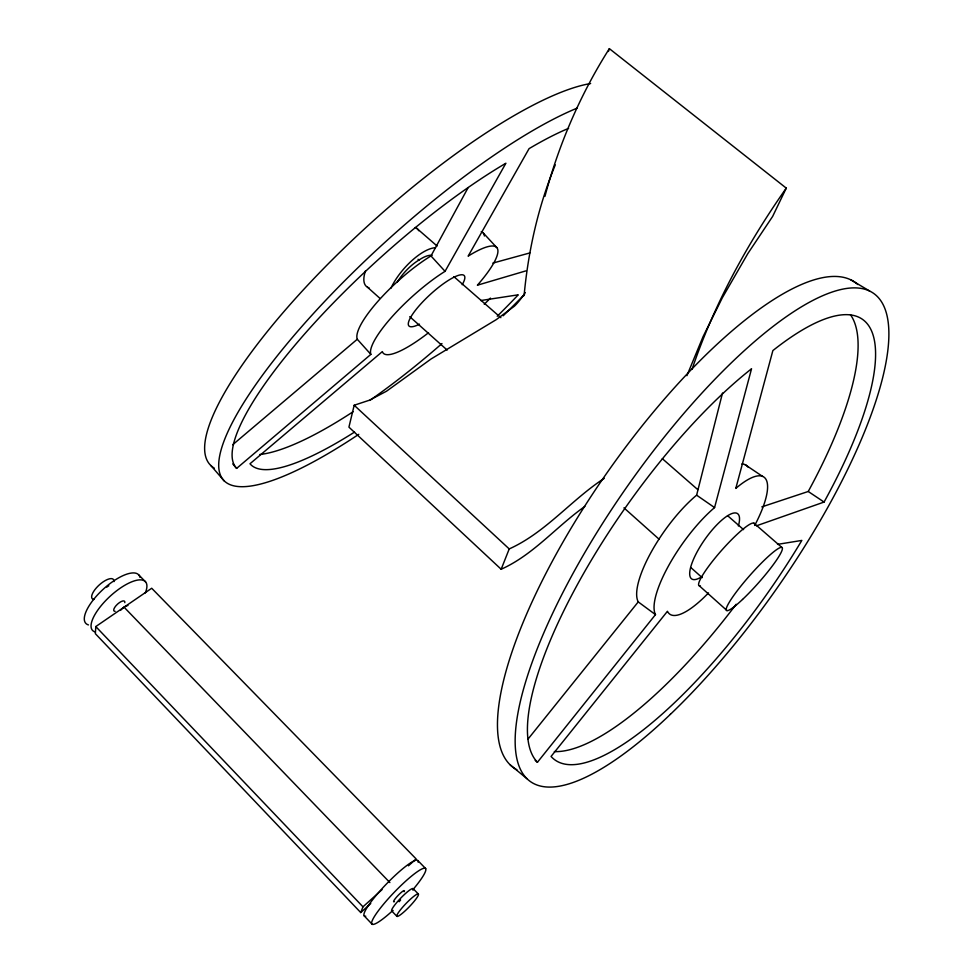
<?xml version="1.0" encoding="UTF-8"?>
<svg xmlns="http://www.w3.org/2000/svg" width="973" height="973" viewBox="0 0 973 973"><rect width="100%" height="100%" fill="white"/><g stroke="black" fill="none" stroke-linecap="round" stroke-linejoin="round"><path stroke-width="1.46" d="M408.465 865.8L416.116 858.904L151.703 588.251L95.792 626.563L95.366 633.691L360.74 912.565L370.762 903.503M524.094 295.585C528.254 250.803 538.191 206.568 555.279 164.875M525.262 292.581A22.233 7.577 -49.3 0 1 523.267 295.622L519.752 300.219A44.916 15.519 -49.3 0 1 517.721 302.652L516.979 303.491A18.219 6.203 -49.2 0 1 514.352 306.227L496.23 319.655L431.063 358.976L386.488 391.231L369.521 400.183L354.184 405.242L348.93 427.147L501.168 569.254C533.484 554.768 556.337 526.563 584.846 506.447M528.023 739.091L638.239 601.898A73.778 23.084 -54.7 0 1 650.791 552.834A73.778 23.084 -54.7 0 1 696.619 495.172L722.501 393.043M544.941 196.339C558.855 144.272 580.455 94.162 609.366 48.65L786.269 188.13L772.647 216.407L747.811 253.612L722.331 297.762L703.126 336.512L686.914 375.687M537.461 762.248L655.486 614.632A74.179 22.367 -54.7 0 1 668.633 565.666A74.179 22.367 -54.7 0 1 714.571 507.59L751.545 368.767A261.907 79.677 -54.7 0 0 576.819 585.661A261.907 79.677 -54.7 0 0 537.461 762.248L535.199 760.4M692.071 369.229C713.939 304.513 747.118 243.931 786.269 188.13M608.405 51.472L609.366 48.65M360.74 912.565L362.978 906.824L382.036 889.638M501.168 569.254L509.22 548.93C545.719 532.486 571.163 499.952 604.294 478.315M232.693 444.734L357.286 339.249A69.168 17.38 -42.2 0 1 378.071 301.144A69.168 17.38 -42.2 0 1 430.978 255.935L468.159 187.57M236.646 468.39L370.859 354.379A69.29 16.602 -42.2 0 1 392.131 316.687A69.29 16.602 -42.2 0 1 445.05 271.333L505.887 163.233A244.746 59.171 -42.2 0 0 305.534 332.924A244.746 59.171 -42.2 0 0 236.646 468.39L232.778 463.951M756.41 525.821L824.07 502.056A259 77.937 -55 0 0 772.878 350.572L735.795 488.41A73.364 21.88 -55 0 1 754.695 525.444M761.823 506.884L808.235 491.487L824.07 502.056M525.797 270.908L477.39 285.198A68.597 16.273 -42.4 0 0 468.135 256.154L529.069 148.65A242.253 57.966 -42.4 0 1 568.597 128.351M492.849 263.087L529.871 252.931M777.512 544.369L801.825 540.429A258.173 77.426 -54.8 0 1 551.059 756.447L667.454 611.275A73.133 21.747 -54.8 0 0 708.502 592.91M480.784 300.535L518.244 294.819A241.28 57.504 -42.3 0 1 497.215 316.249M850.84 279.847L869.594 291.012M745.026 464.62L762.601 476.417M696.619 495.172L714.571 507.59M638.239 601.898L655.486 614.632M510.241 764.912L527.098 778.801M416.687 228.278L437.096 246.023M753.99 523.206L781.915 547.495M453.917 276.673L500.864 317.672M662.297 458.648L697.799 489.65M727.561 515.641L743.591 529.64M418.062 259.268L418.962 260.059A29.458 11.457 -48.7 0 1 432.134 255.352M409.755 316.675L447.154 350.061M623.948 507.857L659.086 539.212M690.818 567.539L702.153 577.646M367.502 287.23L379.774 298.212M699.526 585.989L727.013 610.582M354.184 405.242L509.22 548.93M138.859 575.007L145.597 581.903M417.952 860.679L425.712 868.621M413.184 888.702L418.378 894.053A15.471 2.311 -46.1 0 1 403.491 912.333A15.471 2.311 -46.1 0 1 400.998 909.147A15.471 2.311 -46.1 0 1 418.378 894.053M124.07 607.176L389.881 882.56M391.705 910.923L396.887 916.335M95.792 626.563L362.978 906.824M364.267 915.958L372.014 924.095M483.143 232.851L496.753 247.568M430.978 255.935L445.05 271.333M357.286 339.249L370.859 354.379M210.837 465.483L224.289 481.039M415.24 227.5A38.458 15.641 -48.7 0 1 418.743 230.71M369.047 287.874A38.458 15.641 -48.7 0 1 365.495 270.859M390.891 288.3A38.677 15.045 -48.7 0 1 435.515 247.714M397.312 282.036A29.494 11.481 -48.6 0 1 418.962 260.059M700.414 585.977A41.657 6.507 -48.5 0 1 721.321 550.682A41.657 6.507 -48.5 0 1 754.634 524.447M392.691 910.91A15.459 2.372 -46.1 0 1 401.241 897.605A15.459 2.372 -46.1 0 1 412.978 890.161M399.137 901.728A7.723 1.192 -46.1 0 1 400.608 900.025M93.882 599.477A14.315 5.437 -42.4 0 1 99.489 584.737A14.315 5.437 -42.4 0 1 113.987 581.599M106.787 587.12A14.327 5.4 -42.4 0 1 108.806 585.758M120.482 610.412A7.2 2.615 -42.7 0 1 127.937 605.534M95.147 631.939A35.952 13.208 -42.6 0 1 116.079 591.219A35.952 13.208 -42.6 0 1 145.305 592.946M88.446 624.909A35.879 13.367 -42.5 0 1 103.041 589.395A35.879 13.367 -42.5 0 1 140.003 577.415M115.142 611.348A7.188 2.639 -42.6 0 1 117.636 604.038A7.188 2.639 -42.6 0 1 124.799 602.652M392.934 910.412A38.616 6.033 -46.1 0 1 374.751 915.97A38.616 6.033 -46.1 0 1 417.308 871.723A38.616 6.033 -46.1 0 1 413.039 889.504M365.763 916.225A38.531 6.239 -46 0 1 386.755 883.654A38.531 6.239 -46 0 1 418.135 862.187M394.406 901.655A7.723 1.204 -46.1 0 1 398.358 895.136A7.723 1.204 -46.1 0 1 404.148 891.669M516.931 769.765A296.729 93.359 -54.9 0 1 607.894 471.552A296.729 93.359 -54.9 0 1 857.809 284.53M850.414 314.656A257.59 80.406 -55 0 1 808.235 491.487M741.9 463.975A72.975 22.586 -55 0 1 748.334 467.405M736.147 604.282A256.763 79.895 -54.8 0 1 554.342 751.594M702.238 576.417A39.893 11.919 -54.9 0 1 692.144 562.674A39.893 11.919 -54.9 0 1 723.79 518.463A39.893 11.919 -54.9 0 1 738.373 525.955M524.52 294.381A278.996 67.283 -42.3 0 1 503.15 315.787M358.769 434.323A278.996 67.283 -42.3 0 1 250.742 391.949A278.996 67.283 -42.3 0 1 577.317 108.064M214.315 468.159A278.473 70.433 -42.3 0 1 324.143 267.964A278.473 70.433 -42.3 0 1 590.623 83.532M481.27 231.598A68.475 17.027 -42.4 0 1 484.372 236.001M354.549 432.073A241.28 57.504 -42.3 0 1 249.988 463.768L382.365 351.594A68.329 16.14 -42.3 0 0 428.509 332.742M490.453 298.091A240.83 60.204 -42.3 0 1 484.25 304.269M441.973 343.566A240.83 60.204 -42.3 0 1 369.801 400.438M353.126 411.725A240.83 60.204 -42.3 0 1 259.803 454.5M419.497 324.155A37.363 8.891 -42.3 0 1 412.905 313.756A37.363 8.891 -42.3 0 1 450.317 279.202A37.363 8.891 -42.3 0 1 462.187 284.712M742.533 599.453A41.912 5.68 -48.5 0 0 782.316 547.908A41.912 5.68 -48.5 0 0 738.106 589.626A41.912 5.68 -48.5 0 0 742.533 599.453M670.409 714.328A298.37 90.501 -54.9 0 0 877.305 296.497A298.37 90.501 -54.9 0 0 558.332 601.569A298.37 90.501 -54.9 0 0 670.409 714.328"/></g></svg>
